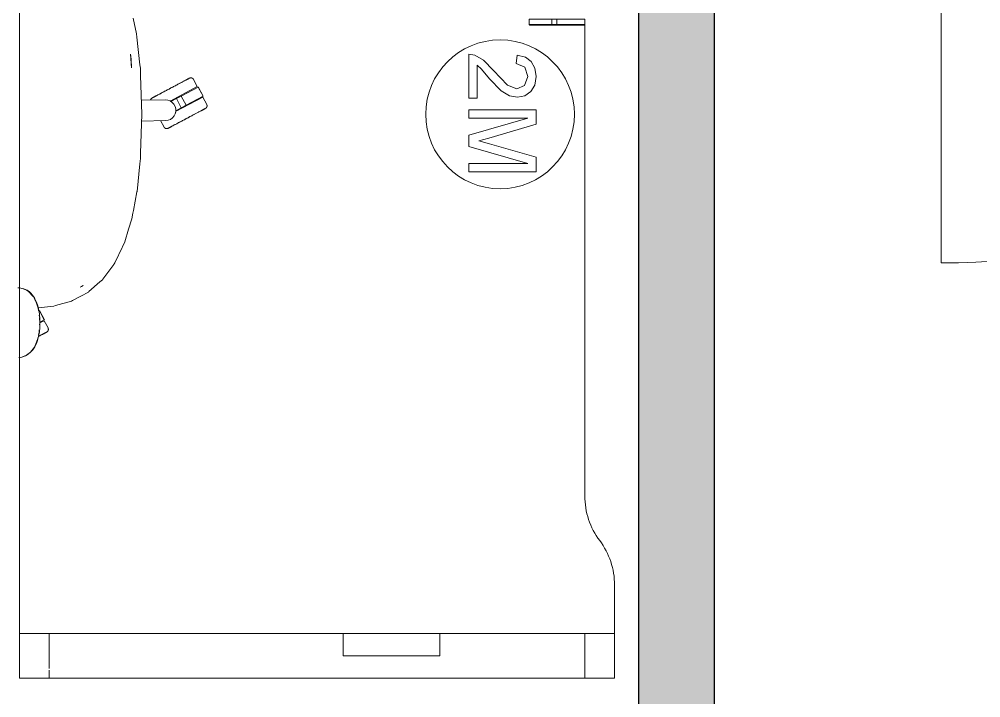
# Model space of a CAD drawing. Header units: millimetres. Extents: x 155927 to 326028, y -36033 to 97293.
# Drawn here: x 188866 to 190159, y 12063 to 12975 of the extents above; entities that cross this region are included whole.
import ezdxf

# ---------------------------------------------------------------- set-up
doc = ezdxf.new("R2010")
doc.units = ezdxf.units.MM
doc.header["$MEASUREMENT"] = 0
for name, color, linetype, lineweight in [('A-DOOR', 4, 'CONTINUOUS', 9), ('A-WALL-PATT', 7, 'CONTINUOUS', 9), ('G-IMPT', 8, 'CONTINUOUS', 9), ('I-FURN', 8, 'CONTINUOUS', 9), ('I-WALL', 7, 'CONTINUOUS', 9)]:
    doc.layers.add(name, color=color, linetype=linetype, lineweight=lineweight)

msp = doc.modelspace()

# ---------------------------------------------------------------- hatches: boundary and pattern name
at = {"layer": 'A-WALL-PATT'}
h = msp.add_hatch(color=256, dxfattribs=at)
h.paths.add_polyline_path([(189800.8, 9754.9), (189800.8, 10015.9), (189698.8, 10015.9), (189698.8, 9754.9)], flags=0)
h.paths.add_polyline_path([(189800.8, 11025.9), (189800.8, 13607.6), (189698.8, 13607.6), (189698.8, 11025.9)], flags=0)

# ---------------------------------------------------------------- linework, layer by layer
at = {"layer": 'A-DOOR', "lineweight": 20}
msp.add_line((190105.5, 13557.6), (190105.5, 12647.6), dxfattribs=at)
at = {"layer": 'A-DOOR'}
msp.add_arc((190105.5, 13557.6), 910, 270, 0, dxfattribs=at)
at = {"layer": 'G-IMPT'}
for p, q in [((189019.5, 12976.7), (189023.9, 12955.7)), ((189023.9, 12955.7), (189024.4, 12951.3)), ((189028.5, 12913.9), (189024.4, 12951.3)), ((189017.1, 12910), (189015.8, 12928.3)), ((189015.8, 12928.3), (189016.5, 12921.4)), ((189017.1, 12910), (189016.5, 12921.4)), ((189028.5, 12913.9), (189029, 12909.5)), ((189029.3, 12899.6), (189029, 12909.5)), ((189029.3, 12899.6), (189031, 12847.4)), ((189031, 12847.4), (189029.4, 12795.2)), ((189028.4, 12780.9), (189029.2, 12788)), ((189029.4, 12795.2), (189029.2, 12788)), ((189024.6, 12743.9), (189028.4, 12780.9)), ((189019.7, 12718.1), (189024.5, 12743.4)), ((189024.6, 12743.9), (189024.5, 12743.4)), ((189013.3, 12693.2), (189017.5, 12706.8)), ((189017.5, 12706.8), (189019, 12714.4)), ((189019.7, 12718.1), (189019, 12714.4)), ((189008, 12675.9), (189013.3, 12693.2)), ((188995.1, 12648.6), (189004.4, 12668.2)), ((189004.4, 12668.2), (189004.8, 12669.1)), ((189008, 12675.9), (189004.8, 12669.1)), ((188993.3, 12645.5), (188978.7, 12626)), ((188993.3, 12645.5), (188993.7, 12646.3)), ((188993.7, 12646.3), (188994.7, 12647.9)), ((188995.1, 12648.6), (188994.7, 12647.9)), ((188952, 12617.2), (188948.1, 12615.2)), ((188952, 12617.2), (188949.7, 12616)), ((188974.7, 12622.2), (188959.9, 12609.2)), ((188974.7, 12622.2), (188978, 12625.1)), ((188978.7, 12626), (188978, 12625.1)), ((188866.5, 12614), (188864.2, 12614.4)), ((188864.4, 12614.4), (188866.5, 12614.2)), ((188866.5, 12614.2), (188868.4, 12613.9)), ((188871.5, 12613), (188866.5, 12614)), ((188868.4, 12613.9), (188872.4, 12612.8)), ((188875.8, 12610.9), (188871.5, 12613)), ((188876.7, 12610.9), (188872.4, 12612.8)), ((188875.8, 12610.9), (188878, 12609.8)), ((188876.7, 12610.9), (188879.9, 12608.7)), ((188878, 12609.8), (188880.4, 12607.6)), ((188884.9, 12602.4), (188878, 12609.8)), ((188883.7, 12604.5), (188878, 12609.8)), ((188881.2, 12607.5), (188879.9, 12608.7)), ((188883.5, 12604.1), (188880.4, 12607.6)), ((188881.2, 12607.5), (188884.1, 12604.5)), ((188884.9, 12602.4), (188883.6, 12603.9)), ((188885.2, 12602), (188883.7, 12604.5)), ((188884.1, 12604.5), (188886.5, 12601)), ((188949.7, 12616), (188948.1, 12615.2)), ((188948.8, 12603), (188959.3, 12608.6)), ((188959.9, 12609.2), (188959.3, 12608.6)), ((188886.9, 12599.1), (188886.1, 12600.6)), ((188887.3, 12599.6), (188886.5, 12601)), ((188888.7, 12596.2), (188887.2, 12598.7)), ((188889.5, 12595), (188887.3, 12599.6)), ((188891.7, 12586.8), (188888.7, 12596.2)), ((188891.3, 12589.9), (188889.5, 12595)), ((188915.1, 12590.4), (188912.9, 12589.8)), ((188915.1, 12590.4), (188936.5, 12596.4)), ((188936.5, 12596.4), (188937.6, 12597)), ((188937.6, 12597), (188948.8, 12603)), ((188891.3, 12589.9), (188892.3, 12586)), ((188891.6, 12587.3), (188912.9, 12589.8)), ((188892.2, 12583.5), (188891.7, 12586.8)), ((188892.3, 12586), (188893.4, 12579.2)), ((188894, 12571.9), (188893.4, 12579.2)), ((188893.4, 12574.6), (188893, 12577.4)), ((188893.5, 12574.1), (188893.7, 12567.4)), ((188893.5, 12564.3), (188893.7, 12567.4)), ((188894, 12567.4), (188893.9, 12561.1)), ((188894, 12571.9), (188894, 12567.4)), ((188892.1, 12550.8), (188892.9, 12554.6)), ((188893.3, 12554.9), (188892.3, 12549)), ((188892.9, 12554.6), (188893.1, 12557.8)), ((188893.3, 12554.9), (188893.9, 12561.1)), ((188886.7, 12534.6), (188888.5, 12539)), ((188887.3, 12535.1), (188889.3, 12539.2)), ((188890.8, 12544.6), (188888.5, 12539)), ((188890.9, 12543.5), (188889.3, 12539.2)), ((188890.8, 12544.6), (188891.5, 12548.1)), ((188890.9, 12543.5), (188892.3, 12549)), ((188875.8, 12523.6), (188881.5, 12527.8)), ((188878.2, 12524.9), (188882, 12528)), ((188881.5, 12527.8), (188886.7, 12534.6)), ((188884.6, 12531.1), (188882, 12528)), ((188887.3, 12535.1), (188884.6, 12531.1)), ((188865.8, 12520.5), (188867.4, 12520.8)), ((188869.6, 12521.2), (188866.5, 12520.8)), ((188869.8, 12521.2), (188867.4, 12520.8)), ((188869.6, 12521.2), (188875.8, 12523.6)), ((188869.8, 12521.2), (188871.2, 12521.6)), ((188874.8, 12523), (188871.2, 12521.6)), ((188874.8, 12523), (188878.2, 12524.9))]:
    msp.add_line(p, q, dxfattribs=at)
at = {"layer": 'I-FURN'}
for p, q in [((188866.5, 13489.6), (188866.5, 12089.6)), ((188866.5, 12089.6), (188866.5, 13489.6)), ((189551.6, 12968.2), (189551.6, 12975.2)), ((189551.6, 12968.2), (189551.6, 12975.2)), ((189551.6, 12975.2), (189551.6, 12968.2)), ((189551.6, 12975.2), (189551.8, 12975.2)), ((189551.6, 12968.2), (189551.8, 12968.2)), ((189551.8, 12968.2), (189551.8, 12975.2)), ((189551.8, 12975.2), (189582.1, 12975.2)), ((189551.8, 12968.2), (189582.1, 12968.2)), ((189552, 12967.4), (189552, 12967.4)), ((189582.9, 12967.2), (189552.6, 12967.2)), ((189582.9, 12967.2), (189552.6, 12967.2)), ((189582.1, 12968.2), (189582.1, 12975.2)), ((189582.1, 12975.2), (189589, 12975.2)), ((189582.1, 12968.2), (189589, 12968.2)), ((189582.9, 12967.2), (189621.5, 12967.2)), ((189588.4, 12967.2), (189582.9, 12967.2)), ((189625.5, 12967.2), (189588.4, 12967.2)), ((189589, 12968.2), (189589, 12975.2)), ((189589, 12975.2), (189626.5, 12975.2)), ((189589, 12968.2), (189626.5, 12968.2)), ((189621.5, 12967.2), (189621.5, 12968.2)), ((189621.5, 12967.2), (189625.5, 12967.2)), ((189626.5, 12975.2), (189626.5, 12968.2)), ((189626.5, 12968.2), (189626.5, 12975.2)), ((189626.5, 12334.6), (189626.5, 12968.2)), ((189626.5, 12968.2), (189626.5, 12334.6)), ((189478.5, 12927.1), (189470.7, 12928.4)), ((189470.7, 12928.4), (189470.7, 12869)), ((189490.5, 12920.3), (189478.5, 12927.1)), ((189535.7, 12926.9), (189534.3, 12915.6)), ((189546.6, 12924.2), (189535.7, 12926.9)), ((189503.6, 12906.1), (189490.5, 12920.3)), ((189534.3, 12915.6), (189545.7, 12910.9)), ((189554.6, 12918.3), (189546.6, 12924.2)), ((189559.5, 12909.5), (189554.6, 12918.3)), ((189482, 12869), (189482, 12913.4)), ((189482, 12913.4), (189487.8, 12908.3)), ((189487.8, 12908.3), (189498.6, 12895.3)), ((189522.4, 12886.6), (189503.6, 12906.1)), ((189545.7, 12910.9), (189549.8, 12898.4)), ((189561.1, 12898.1), (189559.5, 12909.5)), ((189078.5, 12887.2), (189079.4, 12887.7)), ((189079.9, 12887.9), (189079, 12887.4)), ((189079.4, 12887.7), (189080.3, 12888.2)), ((189080.8, 12888.4), (189079.9, 12887.9)), ((189080.3, 12888.2), (189081.2, 12888.7)), ((189081.7, 12888.9), (189080.8, 12888.4)), ((189081.2, 12888.7), (189082.1, 12889.1)), ((189082.6, 12889.4), (189081.7, 12888.9)), ((189082.1, 12889.1), (189083, 12889.6)), ((189083.5, 12889.8), (189082.6, 12889.4)), ((189083, 12889.6), (189083.8, 12890)), ((189084.3, 12890.3), (189083.5, 12889.8)), ((189085.1, 12890.7), (189084.3, 12890.3)), ((189085.9, 12891.1), (189085.1, 12890.7)), ((189086.6, 12891.5), (189085.9, 12891.1)), ((189087.4, 12891.9), (189086.6, 12891.5)), ((189088.1, 12892.3), (189087.4, 12891.9)), ((189088.8, 12892.7), (189088.1, 12892.3)), ((189089.4, 12893), (189088.8, 12892.7)), ((189090, 12893.3), (189089.4, 12893)), ((189090.6, 12893.6), (189090, 12893.3)), ((189090.3, 12893.5), (189090.9, 12893.8)), ((189091.2, 12893.9), (189090.6, 12893.6)), ((189090.9, 12893.8), (189091.4, 12894.1)), ((189091.7, 12894.2), (189091.2, 12893.9)), ((189091.4, 12894.1), (189091.9, 12894.3)), ((189092.2, 12894.5), (189091.7, 12894.2)), ((189091.9, 12894.3), (189092.4, 12894.6)), ((189092.6, 12894.7), (189092.2, 12894.5)), ((189092.4, 12894.6), (189092.8, 12894.8)), ((189093, 12894.9), (189092.6, 12894.7)), ((189092.8, 12894.8), (189093.2, 12895)), ((189093.4, 12895.1), (189093, 12894.9)), ((189093.2, 12895), (189093.6, 12895.2)), ((189093.7, 12895.3), (189093.4, 12895.1)), ((189093.6, 12895.2), (189093.9, 12895.4)), ((189094, 12895.5), (189093.7, 12895.3)), ((189093.9, 12895.4), (189094.2, 12895.5)), ((189094.3, 12895.6), (189094, 12895.5)), ((189094.2, 12895.5), (189094.4, 12895.6)), ((189094.5, 12895.7), (189094.3, 12895.6)), ((189094.4, 12895.6), (189094.6, 12895.8)), ((189094.7, 12895.8), (189094.5, 12895.7)), ((189094.6, 12895.8), (189094.8, 12895.8)), ((189094.8, 12895.9), (189094.7, 12895.8)), ((189094.8, 12895.8), (189094.9, 12895.9)), ((189094.9, 12895.9), (189094.8, 12895.9)), ((189095, 12896), (189094.9, 12895.9)), ((189094.9, 12895.9), (189095, 12895.9)), ((189095, 12896), (189095.1, 12896)), ((189095, 12895.9), (189095, 12896)), ((189095, 12896), (189095, 12896)), ((189095, 12896), (189095, 12896)), ((189095.1, 12896), (189095.3, 12896.1)), ((189095.3, 12896.1), (189095.4, 12896.2)), ((189095.4, 12896.2), (189095.6, 12896.2)), ((189095.6, 12896.2), (189095.8, 12896.3)), ((189095.8, 12896.3), (189095.9, 12896.3)), ((189095.9, 12896.3), (189096.1, 12896.4)), ((189096.1, 12896.4), (189096.2, 12896.4)), ((189096.2, 12896.4), (189096.4, 12896.4)), ((189096.4, 12896.4), (189096.5, 12896.4)), ((189096.5, 12896.4), (189096.7, 12896.4)), ((189096.7, 12896.4), (189096.9, 12896.4)), ((189096.9, 12896.4), (189097, 12896.4)), ((189097, 12896.4), (189097.2, 12896.4)), ((189097.2, 12896.4), (189097.3, 12896.4)), ((189097.3, 12896.4), (189097.5, 12896.4)), ((189097.5, 12896.4), (189097.7, 12896.4)), ((189097.7, 12896.4), (189097.8, 12896.3)), ((189097.8, 12896.3), (189098, 12896.3)), ((189098, 12896.3), (189098.1, 12896.3)), ((189098.1, 12896.3), (189098.3, 12896.2)), ((189098.3, 12896.2), (189098.4, 12896.1)), ((189098.4, 12896.1), (189098.6, 12896.1)), ((189098.6, 12896.1), (189098.7, 12896)), ((189098.7, 12896), (189098.9, 12895.9)), ((189098.9, 12895.9), (189099, 12895.8)), ((189099, 12895.8), (189099.1, 12895.8)), ((189099.1, 12895.8), (189099.3, 12895.7)), ((189099.3, 12895.7), (189099.4, 12895.6)), ((189099.4, 12895.6), (189099.5, 12895.5)), ((189099.5, 12895.5), (189099.6, 12895.4)), ((189099.6, 12895.4), (189099.8, 12895.2)), ((189099.8, 12895.2), (189099.9, 12895.1)), ((189099.9, 12895.1), (189100, 12895)), ((189100, 12895), (189100.1, 12894.9)), ((189100.1, 12894.9), (189100.2, 12894.8)), ((189100.2, 12894.8), (189100.3, 12894.6)), ((189100.3, 12894.6), (189100.4, 12894.5)), ((189100.4, 12894.5), (189100.4, 12894.3)), ((189100.4, 12894.3), (189100.5, 12894.3)), ((189105.6, 12884.6), (189100.5, 12894.3)), ((189498.6, 12895.3), (189514.1, 12879.1)), ((189549.8, 12898.4), (189545.6, 12886.3)), ((189559.3, 12886.7), (189561.1, 12898.1)), ((189055.1, 12874.7), (189054.3, 12874.3)), ((189055.9, 12875.2), (189055.1, 12874.7)), ((189056.7, 12875.6), (189055.9, 12875.2)), ((189057.6, 12876.1), (189056.7, 12875.6)), ((189058.5, 12876.6), (189057.6, 12876.1)), ((189059.4, 12877), (189058.5, 12876.6)), ((189058.9, 12876.8), (189059.8, 12877.3)), ((189060.3, 12877.5), (189059.4, 12877)), ((189059.8, 12877.3), (189060.8, 12877.8)), ((189061.3, 12878), (189060.3, 12877.5)), ((189060.8, 12877.8), (189061.7, 12878.3)), ((189062.2, 12878.5), (189061.3, 12878)), ((189061.7, 12878.3), (189062.7, 12878.8)), ((189063.2, 12879.1), (189062.2, 12878.5)), ((189062.7, 12878.8), (189063.6, 12879.3)), ((189064.2, 12879.6), (189063.2, 12879.1)), ((189063.6, 12879.3), (189064.6, 12879.8)), ((189065.1, 12880.1), (189064.2, 12879.6)), ((189064.6, 12879.8), (189065.6, 12880.3)), ((189066.1, 12880.6), (189065.1, 12880.1)), ((189065.6, 12880.3), (189066.6, 12880.9)), ((189067.1, 12881.1), (189066.1, 12880.6)), ((189066.6, 12880.9), (189067.6, 12881.4)), ((189068.1, 12881.7), (189067.1, 12881.1)), ((189067.6, 12881.4), (189068.6, 12881.9)), ((189069.1, 12882.2), (189068.1, 12881.7)), ((189068.6, 12881.9), (189069.6, 12882.5)), ((189105.6, 12884.6), (189068.9, 12865.1)), ((189070.1, 12882.8), (189069.1, 12882.2)), ((189069.6, 12882.5), (189070.6, 12883)), ((189071.1, 12883.3), (189070.1, 12882.8)), ((189070.6, 12883), (189071.6, 12883.5)), ((189072.1, 12883.8), (189071.1, 12883.3)), ((189071.6, 12883.5), (189072.6, 12884.1)), ((189073.1, 12884.3), (189072.1, 12883.8)), ((189072.6, 12884.1), (189073.6, 12884.6)), ((189074.1, 12884.9), (189073.1, 12884.3)), ((189073.6, 12884.6), (189074.6, 12885.1)), ((189075.1, 12885.4), (189074.1, 12884.9)), ((189074.6, 12885.1), (189075.6, 12885.6)), ((189076.1, 12885.9), (189075.1, 12885.4)), ((189075.6, 12885.6), (189076.6, 12886.2)), ((189077.1, 12886.4), (189076.1, 12885.9)), ((189076.6, 12886.2), (189077.5, 12886.7)), ((189078, 12886.9), (189077.1, 12886.4)), ((189077.5, 12886.7), (189078.5, 12887.2)), ((189079, 12887.4), (189078, 12886.9)), ((189084, 12872), (189106.7, 12884.1)), ((189106.7, 12884.1), (189113.3, 12871.7)), ((189113.5, 12871.8), (189106.9, 12884.2)), ((189514.1, 12879.1), (189525.2, 12872.4)), ((189535.2, 12881.7), (189522.4, 12886.6)), ((189545.6, 12886.3), (189535.2, 12881.7)), ((189545.8, 12872.3), (189553.9, 12877.9)), ((189553.9, 12877.9), (189559.3, 12886.7)), ((189030.4, 12866.3), (189062.6, 12866.9)), ((189042.7, 12866.8), (189042.8, 12866.9)), ((189042.7, 12866.6), (189042.7, 12866.8)), ((189042.8, 12867.1), (189042.9, 12867.2)), ((189042.8, 12866.9), (189042.8, 12867.1)), ((189042.9, 12867.2), (189043, 12867.4)), ((189043, 12867.5), (189043.1, 12867.7)), ((189043, 12867.4), (189043, 12867.5)), ((189043.1, 12867.7), (189043.2, 12867.8)), ((189043.2, 12867.8), (189043.3, 12867.9)), ((189043.3, 12867.9), (189043.4, 12868.1)), ((189043.4, 12868.1), (189043.5, 12868.2)), ((189043.5, 12868.2), (189043.6, 12868.3)), ((189043.6, 12868.3), (189043.7, 12868.4)), ((189043.7, 12868.4), (189043.8, 12868.5)), ((189043.8, 12868.5), (189043.9, 12868.7)), ((189043.9, 12868.7), (189044, 12868.8)), ((189044, 12868.8), (189044.2, 12868.9)), ((189044.2, 12868.9), (189044.3, 12869)), ((189044.3, 12869), (189044.4, 12869.1)), ((189044.4, 12869.1), (189044.6, 12869.1)), ((189044.6, 12869.1), (189044.7, 12869.2)), ((189044.7, 12869.2), (189044.8, 12869.3)), ((189044.8, 12869.3), (189044.7, 12869.2)), ((189044.7, 12869.2), (189044.7, 12869.2)), ((189044.7, 12869.2), (189044.7, 12869.2)), ((189044.8, 12869.3), (189044.8, 12869.3)), ((189044.8, 12869.3), (189044.9, 12869.3)), ((189044.9, 12869.3), (189044.8, 12869.3)), ((189044.9, 12869.3), (189045.1, 12869.4)), ((189045, 12869.4), (189044.9, 12869.3)), ((189045.1, 12869.5), (189045, 12869.4)), ((189045.3, 12869.6), (189045.1, 12869.5)), ((189045.1, 12869.4), (189045.2, 12869.5)), ((189045.2, 12869.5), (189045.5, 12869.6)), ((189045.6, 12869.7), (189045.3, 12869.6)), ((189045.5, 12869.6), (189045.7, 12869.8)), ((189045.9, 12869.8), (189045.6, 12869.7)), ((189045.7, 12869.8), (189046, 12869.9)), ((189046.2, 12870), (189045.9, 12869.8)), ((189046, 12869.9), (189046.3, 12870.1)), ((189046.5, 12870.2), (189046.2, 12870)), ((189046.3, 12870.1), (189046.7, 12870.3)), ((189046.9, 12870.4), (189046.5, 12870.2)), ((189046.7, 12870.3), (189047.1, 12870.5)), ((189047.4, 12870.6), (189046.9, 12870.4)), ((189047.1, 12870.5), (189047.6, 12870.8)), ((189047.8, 12870.9), (189047.4, 12870.6)), ((189047.6, 12870.8), (189048.1, 12871)), ((189048.3, 12871.2), (189047.8, 12870.9)), ((189048.1, 12871), (189048.6, 12871.3)), ((189048.9, 12871.4), (189048.3, 12871.2)), ((189048.6, 12871.3), (189049.1, 12871.6)), ((189049.4, 12871.7), (189048.9, 12871.4)), ((189049.1, 12871.6), (189049.7, 12871.9)), ((189050, 12872.1), (189049.4, 12871.7)), ((189050.7, 12872.4), (189050, 12872.1)), ((189051.3, 12872.8), (189050.7, 12872.4)), ((189052, 12873.1), (189051.3, 12872.8)), ((189052.7, 12873.5), (189052, 12873.1)), ((189053.5, 12873.9), (189052.7, 12873.5)), ((189054.3, 12874.3), (189053.5, 12873.9)), ((189062.6, 12866.9), (189065.9, 12866.5)), ((189065.9, 12866.5), (189069.1, 12865.4)), ((189069.1, 12865.4), (189071.9, 12863.5)), ((189070.2, 12864.7), (189077.4, 12868.5)), ((189071.9, 12863.5), (189074.2, 12861.1)), ((189113.1, 12870.5), (189076.4, 12851)), ((189077.4, 12868.5), (189084, 12872)), ((189077.4, 12868.5), (189084, 12856.1)), ((189084, 12872), (189090.6, 12859.6)), ((189113.3, 12871.7), (189090.6, 12859.6)), ((189118.3, 12860.8), (189113.1, 12870.5)), ((189470.7, 12869), (189482, 12869)), ((189525.2, 12872.4), (189535.9, 12870.4)), ((189535.9, 12870.4), (189545.8, 12872.3)), ((189074.2, 12861.1), (189075.8, 12858.1)), ((189075.8, 12858.1), (189076.7, 12854.8)), ((189076.7, 12851.5), (189076, 12848.2)), ((189076.7, 12854.8), (189076.7, 12851.5)), ((189084, 12856.1), (189076.8, 12852.3)), ((189090.6, 12859.6), (189084, 12856.1)), ((189103.7, 12848.5), (189104.6, 12849)), ((189104.6, 12849), (189105.4, 12849.4)), ((189105.4, 12849.4), (189106.3, 12849.9)), ((189106.3, 12849.9), (189107.1, 12850.3)), ((189107.1, 12850.3), (189107.8, 12850.7)), ((189107.8, 12850.7), (189108.6, 12851.1)), ((189108.6, 12851.1), (189109.3, 12851.5)), ((189109.3, 12851.5), (189110, 12851.8)), ((189110, 12851.8), (189110.7, 12852.2)), ((189110.7, 12852.2), (189111.3, 12852.5)), ((189111.3, 12852.5), (189111.9, 12852.9)), ((189112.2, 12853), (189111.6, 12852.7)), ((189111.9, 12852.9), (189112.5, 12853.2)), ((189112.8, 12853.3), (189112.2, 12853)), ((189112.5, 12853.2), (189113, 12853.4)), ((189113.3, 12853.6), (189112.8, 12853.3)), ((189113, 12853.4), (189113.5, 12853.7)), ((189113.8, 12853.8), (189113.3, 12853.6)), ((189113.5, 12853.7), (189114, 12854)), ((189114.2, 12854.1), (189113.8, 12853.8)), ((189114, 12854), (189114.4, 12854.2)), ((189114.6, 12854.3), (189114.2, 12854.1)), ((189114.4, 12854.2), (189114.8, 12854.4)), ((189115, 12854.5), (189114.6, 12854.3)), ((189114.8, 12854.4), (189115.1, 12854.6)), ((189115.3, 12854.7), (189115, 12854.5)), ((189115.1, 12854.6), (189115.5, 12854.8)), ((189115.6, 12854.8), (189115.3, 12854.7)), ((189115.5, 12854.8), (189115.7, 12854.9)), ((189115.9, 12855), (189115.6, 12854.8)), ((189115.7, 12854.9), (189116, 12855)), ((189116.1, 12855.1), (189115.9, 12855)), ((189116, 12855), (189116.2, 12855.1)), ((189116.3, 12855.2), (189116.1, 12855.1)), ((189116.2, 12855.1), (189116.4, 12855.2)), ((189116.4, 12855.3), (189116.3, 12855.2)), ((189116.5, 12855.3), (189116.4, 12855.3)), ((189116.4, 12855.2), (189116.5, 12855.3)), ((189116.6, 12855.3), (189116.5, 12855.3)), ((189116.5, 12855.3), (189116.6, 12855.3)), ((189116.8, 12855.5), (189116.6, 12855.4)), ((189116.6, 12855.4), (189116.6, 12855.4)), ((189116.6, 12855.4), (189116.6, 12855.3)), ((189116.6, 12855.3), (189116.6, 12855.4)), ((189116.6, 12855.4), (189116.6, 12855.4)), ((189116.9, 12855.5), (189116.8, 12855.5)), ((189117, 12855.6), (189116.9, 12855.5)), ((189117.2, 12855.7), (189117, 12855.6)), ((189117.3, 12855.8), (189117.2, 12855.7)), ((189117.4, 12855.9), (189117.3, 12855.8)), ((189117.5, 12856), (189117.4, 12855.9)), ((189117.7, 12856.2), (189117.5, 12856)), ((189117.8, 12856.3), (189117.7, 12856.2)), ((189117.9, 12856.4), (189117.8, 12856.3)), ((189118, 12856.5), (189117.9, 12856.4)), ((189118.1, 12856.7), (189118, 12856.5)), ((189118.2, 12856.9), (189118.1, 12856.8)), ((189118.1, 12856.8), (189118.1, 12856.7)), ((189118.3, 12857.1), (189118.2, 12856.9)), ((189118.3, 12860.8), (189118.3, 12860.7)), ((189118.3, 12860.7), (189118.4, 12860.5)), ((189118.4, 12857.2), (189118.3, 12857.1)), ((189118.4, 12860.5), (189118.5, 12860.4)), ((189118.5, 12857.5), (189118.4, 12857.4)), ((189118.4, 12857.4), (189118.4, 12857.2)), ((189118.5, 12860.4), (189118.5, 12860.2)), ((189118.5, 12860.2), (189118.6, 12860.1)), ((189118.6, 12857.8), (189118.5, 12857.7)), ((189118.5, 12857.7), (189118.5, 12857.5)), ((189118.6, 12860.1), (189118.6, 12859.9)), ((189118.6, 12859.9), (189118.7, 12859.8)), ((189118.7, 12858.1), (189118.6, 12858)), ((189118.6, 12858), (189118.6, 12857.8)), ((189118.7, 12859.8), (189118.7, 12859.6)), ((189118.7, 12859.6), (189118.7, 12859.4)), ((189118.7, 12859.4), (189118.7, 12859.3)), ((189118.7, 12859.3), (189118.7, 12859.1)), ((189118.7, 12859.1), (189118.7, 12859)), ((189118.7, 12859), (189118.7, 12858.8)), ((189118.7, 12858.8), (189118.7, 12858.6)), ((189118.7, 12858.6), (189118.7, 12858.5)), ((189118.7, 12858.5), (189118.7, 12858.3)), ((189118.7, 12858.3), (189118.7, 12858.1)), ((189470.7, 12853.5), (189470.7, 12842.2)), ((189561.1, 12853.5), (189470.7, 12853.5)), ((189561.1, 12834), (189561.1, 12853.5)), ((189063.1, 12838.9), (189030.7, 12838.4)), ((189056.2, 12839.1), (189060.9, 12830.3)), ((189066.4, 12839.4), (189063.1, 12838.9)), ((189069.5, 12840.6), (189066.4, 12839.4)), ((189072.3, 12842.6), (189069.5, 12840.6)), ((189074.5, 12845.2), (189072.3, 12842.6)), ((189076, 12848.2), (189074.5, 12845.2)), ((189080.1, 12835.9), (189079.2, 12835.5)), ((189079.6, 12835.7), (189080.5, 12836.2)), ((189081, 12836.4), (189080.1, 12835.9)), ((189080.5, 12836.2), (189081.4, 12836.7)), ((189081.9, 12836.9), (189081, 12836.4)), ((189081.4, 12836.7), (189082.4, 12837.1)), ((189082.9, 12837.4), (189081.9, 12836.9)), ((189082.4, 12837.1), (189083.3, 12837.6)), ((189083.8, 12837.9), (189082.9, 12837.4)), ((189083.3, 12837.6), (189084.3, 12838.2)), ((189084.8, 12838.4), (189083.8, 12837.9)), ((189084.3, 12838.2), (189085.2, 12838.7)), ((189085.8, 12839), (189084.8, 12838.4)), ((189085.2, 12838.7), (189086.2, 12839.2)), ((189086.7, 12839.5), (189085.8, 12839)), ((189086.2, 12839.2), (189087.2, 12839.7)), ((189087.7, 12840), (189086.7, 12839.5)), ((189087.2, 12839.7), (189088.2, 12840.2)), ((189088.7, 12840.5), (189087.7, 12840)), ((189088.2, 12840.2), (189089.2, 12840.8)), ((189089.7, 12841.1), (189088.7, 12840.5)), ((189089.2, 12840.8), (189090.2, 12841.3)), ((189090.7, 12841.6), (189089.7, 12841.1)), ((189090.2, 12841.3), (189091.2, 12841.8)), ((189091.7, 12842.1), (189090.7, 12841.6)), ((189091.2, 12841.8), (189092.2, 12842.4)), ((189092.7, 12842.7), (189091.7, 12842.1)), ((189092.2, 12842.4), (189093.2, 12842.9)), ((189093.7, 12843.2), (189092.7, 12842.7)), ((189093.2, 12842.9), (189094.2, 12843.4)), ((189094.7, 12843.7), (189093.7, 12843.2)), ((189094.2, 12843.4), (189095.2, 12844)), ((189095.7, 12844.3), (189094.7, 12843.7)), ((189095.2, 12844), (189096.2, 12844.5)), ((189096.7, 12844.8), (189095.7, 12844.3)), ((189096.2, 12844.5), (189097.2, 12845)), ((189097.7, 12845.3), (189096.7, 12844.8)), ((189097.2, 12845), (189098.2, 12845.5)), ((189098.7, 12845.8), (189097.7, 12845.3)), ((189098.2, 12845.5), (189099.1, 12846.1)), ((189099.6, 12846.3), (189098.7, 12845.8)), ((189099.1, 12846.1), (189100.1, 12846.6)), ((189100.6, 12846.8), (189099.6, 12846.3)), ((189100.1, 12846.6), (189101, 12847.1)), ((189101.5, 12847.3), (189100.6, 12846.8)), ((189101, 12847.1), (189101.9, 12847.6)), ((189102.4, 12847.8), (189101.5, 12847.3)), ((189101.9, 12847.6), (189102.8, 12848)), ((189102.8, 12848), (189103.7, 12848.5)), ((189470.7, 12842.2), (189549.8, 12842.2)), ((189549.8, 12842.2), (189470.7, 12819.5)), ((189061, 12830.1), (189060.9, 12830.3)), ((189060.9, 12830.3), (189060.9, 12830.3)), ((189061.1, 12830), (189061, 12830.1)), ((189061.2, 12829.8), (189061.1, 12830)), ((189061.3, 12829.7), (189061.2, 12829.8)), ((189061.4, 12829.6), (189061.3, 12829.7)), ((189061.5, 12829.5), (189061.4, 12829.6)), ((189061.6, 12829.4), (189061.5, 12829.5)), ((189061.7, 12829.2), (189061.6, 12829.4)), ((189061.8, 12829.1), (189061.7, 12829.2)), ((189061.9, 12829), (189061.8, 12829.1)), ((189062.1, 12828.9), (189061.9, 12829)), ((189062.2, 12828.8), (189062.1, 12828.9)), ((189062.3, 12828.8), (189062.2, 12828.8)), ((189062.5, 12828.7), (189062.3, 12828.8)), ((189062.6, 12828.6), (189062.5, 12828.7)), ((189062.8, 12828.5), (189062.6, 12828.6)), ((189062.9, 12828.5), (189062.8, 12828.5)), ((189063, 12828.4), (189062.9, 12828.5)), ((189063.2, 12828.3), (189063, 12828.4)), ((189063.4, 12828.3), (189063.2, 12828.3)), ((189063.5, 12828.3), (189063.4, 12828.3)), ((189063.7, 12828.2), (189063.5, 12828.3)), ((189063.8, 12828.2), (189063.7, 12828.2)), ((189064, 12828.2), (189063.8, 12828.2)), ((189064.1, 12828.2), (189064, 12828.2)), ((189064.3, 12828.2), (189064.1, 12828.2)), ((189064.5, 12828.2), (189064.3, 12828.2)), ((189064.6, 12828.2), (189064.5, 12828.2)), ((189064.8, 12828.2), (189064.6, 12828.2)), ((189065, 12828.2), (189064.8, 12828.2)), ((189065.1, 12828.2), (189065, 12828.2)), ((189065.3, 12828.2), (189065.1, 12828.2)), ((189065.4, 12828.3), (189065.3, 12828.2)), ((189065.6, 12828.3), (189065.4, 12828.3)), ((189065.7, 12828.4), (189065.6, 12828.3)), ((189065.9, 12828.4), (189065.7, 12828.4)), ((189066, 12828.5), (189065.9, 12828.4)), ((189066.2, 12828.6), (189066, 12828.5)), ((189066.3, 12828.6), (189066.2, 12828.6)), ((189066.4, 12828.7), (189066.3, 12828.6)), ((189066.3, 12828.6), (189066.4, 12828.7)), ((189066.3, 12828.6), (189066.3, 12828.6)), ((189066.3, 12828.6), (189066.3, 12828.6)), ((189066.5, 12828.7), (189066.4, 12828.7)), ((189066.4, 12828.7), (189066.5, 12828.7)), ((189066.6, 12828.8), (189066.5, 12828.7)), ((189066.5, 12828.7), (189066.6, 12828.8)), ((189066.6, 12828.8), (189066.8, 12828.9)), ((189066.7, 12828.8), (189066.6, 12828.8)), ((189066.9, 12829), (189066.7, 12828.8)), ((189066.8, 12828.9), (189067, 12829)), ((189067.2, 12829.1), (189066.9, 12829)), ((189067, 12829), (189067.3, 12829.1)), ((189067.5, 12829.2), (189067.2, 12829.1)), ((189067.3, 12829.1), (189067.6, 12829.3)), ((189067.8, 12829.4), (189067.5, 12829.2)), ((189067.6, 12829.3), (189067.9, 12829.5)), ((189068.1, 12829.6), (189067.8, 12829.4)), ((189067.9, 12829.5), (189068.3, 12829.7)), ((189068.5, 12829.8), (189068.1, 12829.6)), ((189068.3, 12829.7), (189068.7, 12829.9)), ((189069, 12830), (189068.5, 12829.8)), ((189068.7, 12829.9), (189069.2, 12830.1)), ((189069.4, 12830.3), (189069, 12830)), ((189069.2, 12830.1), (189069.6, 12830.4)), ((189069.9, 12830.5), (189069.4, 12830.3)), ((189069.6, 12830.4), (189070.2, 12830.7)), ((189070.5, 12830.8), (189069.9, 12830.5)), ((189070.2, 12830.7), (189070.7, 12831)), ((189071, 12831.1), (189070.5, 12830.8)), ((189070.7, 12831), (189071.3, 12831.3)), ((189071.3, 12831.3), (189071.9, 12831.6)), ((189071.9, 12831.6), (189072.6, 12831.9)), ((189072.6, 12831.9), (189073.2, 12832.3)), ((189073.2, 12832.3), (189074, 12832.7)), ((189074, 12832.7), (189074.7, 12833.1)), ((189074.7, 12833.1), (189075.4, 12833.5)), ((189075.4, 12833.5), (189076.2, 12833.9)), ((189076.2, 12833.9), (189077, 12834.3)), ((189077, 12834.3), (189077.9, 12834.8)), ((189078.3, 12835), (189077.5, 12834.6)), ((189077.9, 12834.8), (189078.7, 12835.2)), ((189079.2, 12835.5), (189078.3, 12835)), ((189078.7, 12835.2), (189079.6, 12835.7)), ((189497.4, 12815.5), (189561.1, 12834)), ((189470.7, 12819.5), (189470.7, 12804.1)), ((189484.1, 12811.8), (189497.4, 12815.5)), ((189498.5, 12807.8), (189484.1, 12811.8)), ((189470.7, 12804.1), (189549.8, 12781.4)), ((189561.1, 12789.6), (189498.5, 12807.8)), ((189561.1, 12770.1), (189561.1, 12789.6)), ((189549.8, 12781.4), (189470.7, 12781.4)), ((189470.7, 12781.4), (189470.7, 12770.1)), ((189470.7, 12770.1), (189561.1, 12770.1)), ((188893.3, 12583.5), (188893.4, 12583.5)), ((188893.4, 12583.5), (188899.9, 12571.2)), ((188900.1, 12571.3), (188893.5, 12583.6)), ((188899.8, 12569.9), (188894.1, 12567)), ((188899.9, 12571.2), (188894.7, 12568.4)), ((188904.9, 12560.3), (188899.8, 12569.9)), ((188896.6, 12551.3), (188897.3, 12551.7)), ((188897.3, 12551.7), (188897.9, 12552)), ((188897.9, 12552), (188898.5, 12552.3)), ((188898.9, 12552.5), (188898.3, 12552.2)), ((188898.5, 12552.3), (188899.1, 12552.6)), ((188899.4, 12552.8), (188898.9, 12552.5)), ((188899.1, 12552.6), (188899.6, 12552.9)), ((188899.9, 12553), (188899.4, 12552.8)), ((188899.6, 12552.9), (188900.1, 12553.2)), ((188900.4, 12553.3), (188899.9, 12553)), ((188900.1, 12553.2), (188900.6, 12553.4)), ((188900.8, 12553.5), (188900.4, 12553.3)), ((188900.6, 12553.4), (188901, 12553.6)), ((188901.3, 12553.8), (188900.8, 12553.5)), ((188901, 12553.6), (188901.4, 12553.8)), ((188901.6, 12554), (188901.3, 12553.8)), ((188901.4, 12553.8), (188901.8, 12554)), ((188902, 12554.1), (188901.6, 12554)), ((188901.8, 12554), (188902.1, 12554.2)), ((188902.3, 12554.3), (188902, 12554.1)), ((188902.1, 12554.2), (188902.4, 12554.4)), ((188902.5, 12554.4), (188902.3, 12554.3)), ((188902.4, 12554.4), (188902.6, 12554.5)), ((188902.7, 12554.5), (188902.5, 12554.4)), ((188902.6, 12554.5), (188902.8, 12554.6)), ((188902.9, 12554.6), (188902.7, 12554.5)), ((188902.8, 12554.6), (188903, 12554.7)), ((188903.1, 12554.7), (188902.9, 12554.6)), ((188903, 12554.7), (188903.1, 12554.7)), ((188903.2, 12554.8), (188903.1, 12554.7)), ((188903.1, 12554.7), (188903.2, 12554.8)), ((188903.3, 12554.8), (188903.2, 12554.8)), ((188903.2, 12554.8), (188903.2, 12554.8)), ((188903.2, 12554.8), (188903.2, 12554.8)), ((188903.2, 12554.8), (188903.2, 12554.8)), ((188903.2, 12554.8), (188903.2, 12554.8)), ((188903.4, 12554.9), (188903.3, 12554.8)), ((188903.6, 12555), (188903.4, 12554.9)), ((188903.7, 12555.1), (188903.6, 12555)), ((188903.8, 12555.2), (188903.7, 12555.1)), ((188903.9, 12555.3), (188903.8, 12555.2)), ((188904.1, 12555.4), (188903.9, 12555.3)), ((188904.2, 12555.5), (188904.1, 12555.4)), ((188904.3, 12555.6), (188904.2, 12555.5)), ((188904.4, 12555.7), (188904.3, 12555.6)), ((188904.5, 12555.9), (188904.4, 12555.7)), ((188904.6, 12556), (188904.5, 12555.9)), ((188904.7, 12556.1), (188904.6, 12556)), ((188904.8, 12556.3), (188904.7, 12556.1)), ((188904.9, 12556.4), (188904.8, 12556.3)), ((188904.9, 12560.3), (188905, 12560.1)), ((188905, 12556.7), (188904.9, 12556.5)), ((188904.9, 12556.5), (188904.9, 12556.4)), ((188905, 12560.1), (188905, 12560)), ((188905, 12560), (188905.1, 12559.8)), ((188905.1, 12556.8), (188905, 12556.7)), ((188905.1, 12559.8), (188905.2, 12559.7)), ((188905.2, 12557.1), (188905.1, 12557)), ((188905.1, 12557), (188905.1, 12556.8)), ((188905.2, 12559.7), (188905.2, 12559.5)), ((188905.2, 12559.5), (188905.3, 12559.4)), ((188905.3, 12557.4), (188905.2, 12557.3)), ((188905.2, 12557.3), (188905.2, 12557.1)), ((188905.3, 12559.4), (188905.3, 12559.2)), ((188905.3, 12559.2), (188905.3, 12559)), ((188905.3, 12559), (188905.3, 12558.9)), ((188905.3, 12558.9), (188905.4, 12558.7)), ((188905.4, 12557.9), (188905.3, 12557.8)), ((188905.3, 12557.8), (188905.3, 12557.6)), ((188905.3, 12557.6), (188905.3, 12557.4)), ((188905.4, 12558.7), (188905.4, 12558.6)), ((188905.4, 12558.6), (188905.4, 12558.4)), ((188905.4, 12558.4), (188905.4, 12558.2)), ((188905.4, 12558.2), (188905.4, 12558.1)), ((188905.4, 12558.1), (188905.4, 12557.9)), ((188892.1, 12548.9), (188892.9, 12549.3)), ((188892.9, 12549.3), (188893.7, 12549.7)), ((188893.7, 12549.7), (188894.5, 12550.1)), ((188894.5, 12550.1), (188895.2, 12550.5)), ((188895.2, 12550.5), (188895.9, 12550.9)), ((188895.9, 12550.9), (188896.6, 12551.3)), ((189666.5, 12089.6), (189666.5, 12214.6)), ((189666.5, 12214.6), (189666.5, 12089.6)), ((188866.5, 12149.6), (189301.5, 12149.6)), ((188905.9, 12149.6), (188866.5, 12149.6)), ((188866.5, 12089.6), (188866.5, 12149.6)), ((188866.5, 12149.6), (188866.5, 12089.6)), ((189626.5, 12149.6), (188906.5, 12149.6)), ((188906.5, 12149.6), (188906.5, 12102.5)), ((188906.5, 12149.6), (188906.5, 12102.5)), ((189301.5, 12149.6), (189431.5, 12149.6)), ((189301.5, 12119.6), (189301.5, 12149.6)), ((189301.5, 12149.6), (189301.5, 12119.6)), ((189431.5, 12149.6), (189666.5, 12149.6)), ((189431.5, 12149.6), (189431.5, 12119.6)), ((189431.5, 12149.6), (189431.5, 12119.6)), ((189666.5, 12149.6), (189626.5, 12149.6)), ((189626.5, 12149.6), (189626.5, 12089.6)), ((189626.5, 12149.6), (189626.5, 12089.6)), ((189666.5, 12149.6), (189666.5, 12089.6)), ((189666.5, 12149.6), (189666.5, 12089.6)), ((189431.5, 12119.6), (189301.5, 12119.6)), ((189301.5, 12119.6), (189431.5, 12119.6)), ((188906.5, 12100.2), (188906.5, 12089.6)), ((188906.5, 12100.2), (188906.5, 12089.6)), ((189666.5, 12089.6), (188866.5, 12089.6)), ((188866.5, 12089.6), (188906.5, 12089.6)), ((188866.5, 12089.6), (189666.5, 12089.6)), ((189666.5, 12089.6), (188866.5, 12089.6)), ((188906.5, 12089.6), (189626.5, 12089.6)), ((189626.5, 12089.6), (189666.5, 12089.6))]:
    msp.add_line(p, q, dxfattribs=at)
at = {"layer": 'I-FURN', "flags": 128}
for points in [[(189551.6, 12968.2), (189551.6, 12968.1), (189551.6, 12968.1), (189551.6, 12968), (189551.6, 12968), (189551.6, 12968), (189551.7, 12967.9), (189551.7, 12967.9), (189551.7, 12967.8), (189551.7, 12967.8), (189551.7, 12967.8), (189551.7, 12967.7), (189551.7, 12967.7), (189551.8, 12967.7)], [(189588.4, 12967.2), (189588.3, 12967.2), (189588.2, 12967.2), (189588, 12967.2), (189587.9, 12967.2), (189587.7, 12967.2), (189587.6, 12967.2), (189587.4, 12967.2), (189587.3, 12967.2), (189587.1, 12967.2), (189587, 12967.2), (189586.8, 12967.2), (189586.7, 12967.2), (189586.5, 12967.2), (189586.3, 12967.2), (189586.2, 12967.2), (189586, 12967.2), (189585.9, 12967.2), (189585.7, 12967.2), (189585.5, 12967.2), (189585.4, 12967.2), (189585.2, 12967.2), (189585.1, 12967.2), (189584.9, 12967.2), (189584.8, 12967.2), (189584.6, 12967.2), (189584.5, 12967.2), (189584.3, 12967.2), (189584.2, 12967.2), (189584.1, 12967.2), (189583.9, 12967.2), (189583.8, 12967.2), (189583.7, 12967.2), (189583.5, 12967.2), (189583.4, 12967.2), (189583.3, 12967.2), (189583.2, 12967.2), (189583.1, 12967.2), (189583, 12967.2), (189582.9, 12967.2)], [(189625.5, 12967.2), (189625.2, 12967.2), (189624.8, 12967.2), (189624.2, 12967.2), (189623.5, 12967.2), (189622.7, 12967.2), (189621.8, 12967.2), (189620.7, 12967.2), (189619.5, 12967.2), (189618.2, 12967.2), (189616.7, 12967.2), (189615.1, 12967.2), (189613.4, 12967.2), (189611.6, 12967.2), (189609.7, 12967.2), (189607.6, 12967.2), (189605.5, 12967.2), (189603.2, 12967.2), (189600.8, 12967.2), (189598.4, 12967.2), (189595.8, 12967.2), (189593.2, 12967.2), (189590.5, 12967.2), (189588.4, 12967.2)], [(189621.5, 12967.2), (189621.6, 12967.2), (189621.8, 12967.2), (189622, 12967.2), (189622.1, 12967.2), (189622.3, 12967.2), (189622.4, 12967.2), (189622.6, 12967.2), (189622.7, 12967.2), (189622.9, 12967.2), (189623, 12967.2), (189623.2, 12967.2), (189623.3, 12967.2), (189623.5, 12967.2), (189623.6, 12967.2), (189623.7, 12967.2), (189623.9, 12967.2), (189624, 12967.2), (189624.1, 12967.2), (189624.2, 12967.2), (189624.3, 12967.2), (189624.5, 12967.2), (189624.6, 12967.2), (189624.7, 12967.2), (189624.8, 12967.2), (189624.8, 12967.2), (189624.9, 12967.2), (189625, 12967.2), (189625.1, 12967.2), (189625.1, 12967.2), (189625.2, 12967.2), (189625.3, 12967.2), (189625.3, 12967.2), (189625.4, 12967.2), (189625.4, 12967.2), (189625.4, 12967.2), (189625.4, 12967.2), (189625.5, 12967.2), (189625.5, 12967.2), (189625.5, 12967.2)], [(189625.5, 12967.2), (189625.5, 12967.2), (189625.6, 12967.2), (189625.6, 12967.2), (189625.6, 12967.2), (189625.7, 12967.2), (189625.7, 12967.2), (189625.8, 12967.2), (189625.8, 12967.2), (189625.8, 12967.2), (189625.9, 12967.2), (189625.9, 12967.2), (189625.9, 12967.3), (189626, 12967.3), (189626, 12967.3), (189626, 12967.3), (189626.1, 12967.3), (189626.1, 12967.4), (189626.1, 12967.4), (189626.2, 12967.4), (189626.2, 12967.5), (189626.2, 12967.5), (189626.2, 12967.5), (189626.3, 12967.5), (189626.3, 12967.6), (189626.3, 12967.6), (189626.3, 12967.6), (189626.4, 12967.7), (189626.4, 12967.7), (189626.4, 12967.8), (189626.4, 12967.8), (189626.4, 12967.8), (189626.4, 12967.9), (189626.4, 12967.9), (189626.5, 12967.9), (189626.5, 12968), (189626.5, 12968), (189626.5, 12968.1), (189626.5, 12968.1), (189626.5, 12968.1), (189626.5, 12968.2)], [(189625.5, 12967.2), (189625.5, 12967.2), (189625.5, 12967.2)]]:
    msp.add_lwpolyline(points, dxfattribs=at)
at = {"layer": 'I-FURN'}
for centre, radius, start, end in [((189512.6, 12847.4), 100, 90, 270), ((189512.6, 12847.4), 100, 270, 90), ((189063, 12852.9), 13.8, 342.664, 347.6527), ((189726.5, 12334.6), 100, 180, 216.8699), ((189726.5, 12334.6), 100, 180, 216.8699), ((189566.5, 12214.6), 100, 0, 36.8699), ((189566.5, 12214.6), 100, 0, 36.8699)]:
    msp.add_arc(centre, radius, start, end, dxfattribs=at)
at = {"layer": 'I-FURN', "extrusion": (0, 0, -1)}
for centre, major_axis, ratio, start_param, end_param in [((189552.6, 12968.2), (0, -1), 0.819152, 0, 1.570796), ((189582.9, 12968.2), (0, 1), 0.819152, 3.141593, 4.712389), ((189588.4, 12968.2), (0, 1), 0.56467, 1.570796, 3.141593), ((189625.5, 12968.2), (0, 1), 0.998113, 1.570796, 3.141593)]:
    msp.add_ellipse(centre, major_axis=major_axis, ratio=ratio, start_param=start_param, end_param=end_param, dxfattribs=at)
at = {"layer": 'I-FURN'}
msp.add_open_spline([(189076.6, 12850.5), (189076.5, 12850.1), (189076.4, 12849.7), (189076.3, 12849.3)], degree=3, dxfattribs=at)
at = {"layer": 'I-WALL', "lineweight": 30}
for p, q in [((189698.8, 13505.6), (189698.8, 11025.9)), ((189800.8, 11025.9), (189800.8, 13505.6))]:
    msp.add_line(p, q, dxfattribs=at)

doc.saveas('drawing.dxf')
